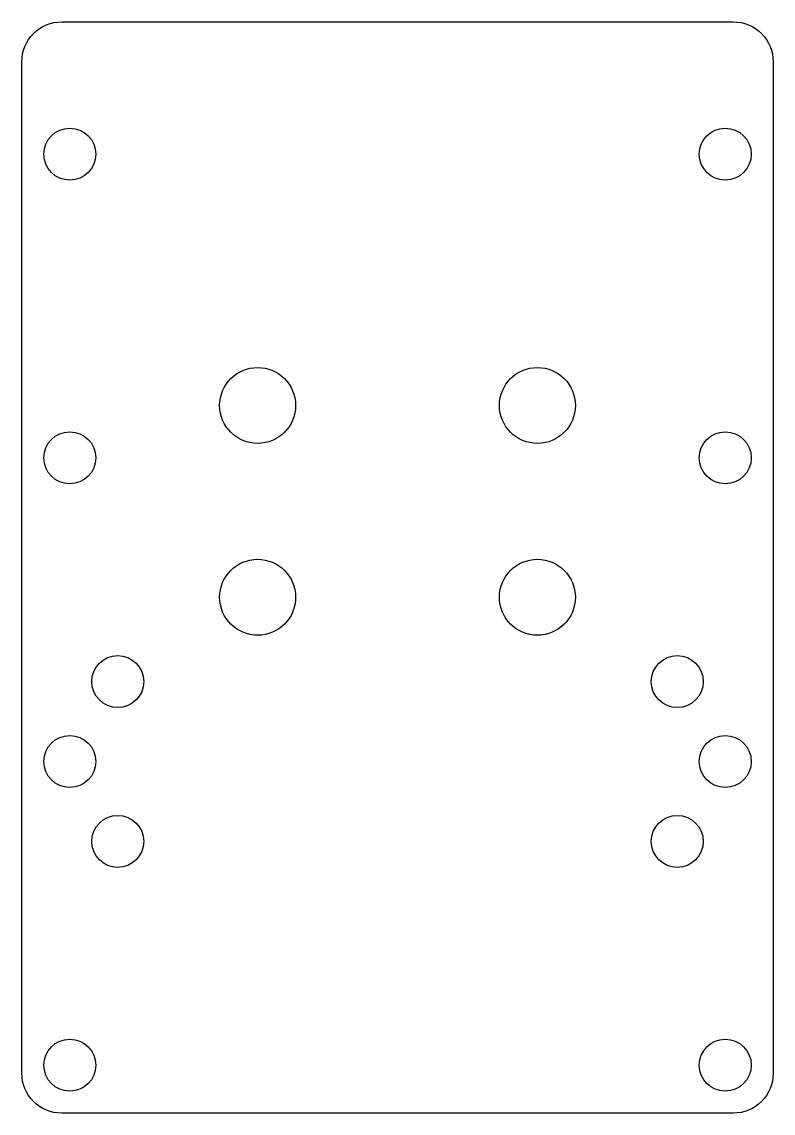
# Model space of a CAD drawing. Header units: millimetres. Extents: x 244 to 338, y 580 to 716.
import ezdxf

# ---------------------------------------------------------------- set-up
doc = ezdxf.new("R2010")
doc.units = ezdxf.units.MM
doc.layers.get('0').update_dxf_attribs({"linetype": 'CONTINUOUS'})

msp = doc.modelspace()

# ---------------------------------------------------------------- linework, layer by layer
msp.add_lwpolyline([(332.89, 716.08, -0.414214), (337.89, 711.08), (337.89, 584.53, -0.414214), (332.89, 579.53), (248.89, 579.53, -0.414214), (243.89, 584.53), (243.89, 711.08, -0.414214), (248.89, 716.08)], format="xyb", close=True)
for centre, radius in [((249.89, 699.53), 3.25), ((331.89, 699.53), 3.25), ((273.39, 668.08), 4.75), ((308.39, 668.08), 4.75), ((249.89, 661.53), 3.25), ((331.89, 661.53), 3.25), ((273.39, 644.08), 4.75), ((308.39, 644.08), 4.75), ((255.89, 633.53), 3.25), ((325.89, 633.53), 3.25), ((249.89, 623.53), 3.25), ((331.89, 623.53), 3.25), ((255.89, 613.53), 3.25), ((325.89, 613.53), 3.25), ((249.89, 585.53), 3.25), ((331.89, 585.53), 3.25)]:
    msp.add_circle(centre, radius)

doc.saveas('drawing.dxf')
